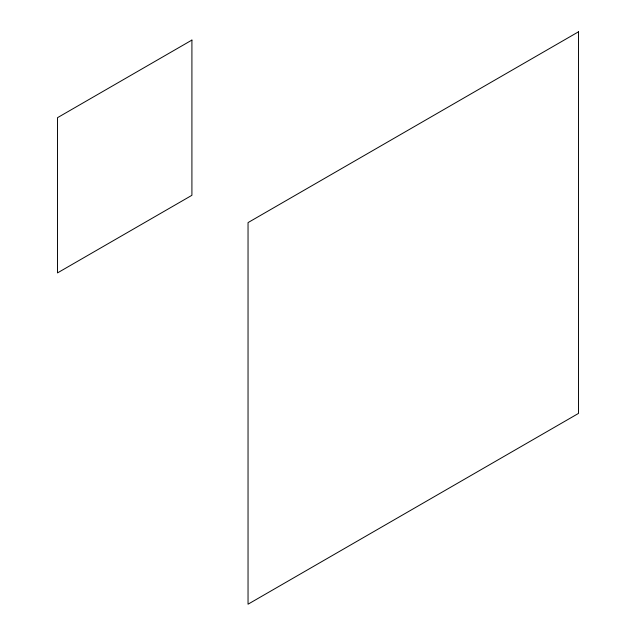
<?xml version="1.0" encoding="UTF-8"?>
<svg xmlns="http://www.w3.org/2000/svg" width="636" height="636" viewBox="0 0 636 636"><rect width="100%" height="100%" fill="white"/><g stroke="black" fill="none" stroke-linecap="round" stroke-linejoin="round"><path stroke-width="0.95" d="M191.913 40.076L57.486 117.692L57.486 272.908L191.913 195.3L191.913 40.076M578.514 31.8L248.04 222.6L248.04 604.2L578.514 413.4L578.514 31.8"/></g></svg>
